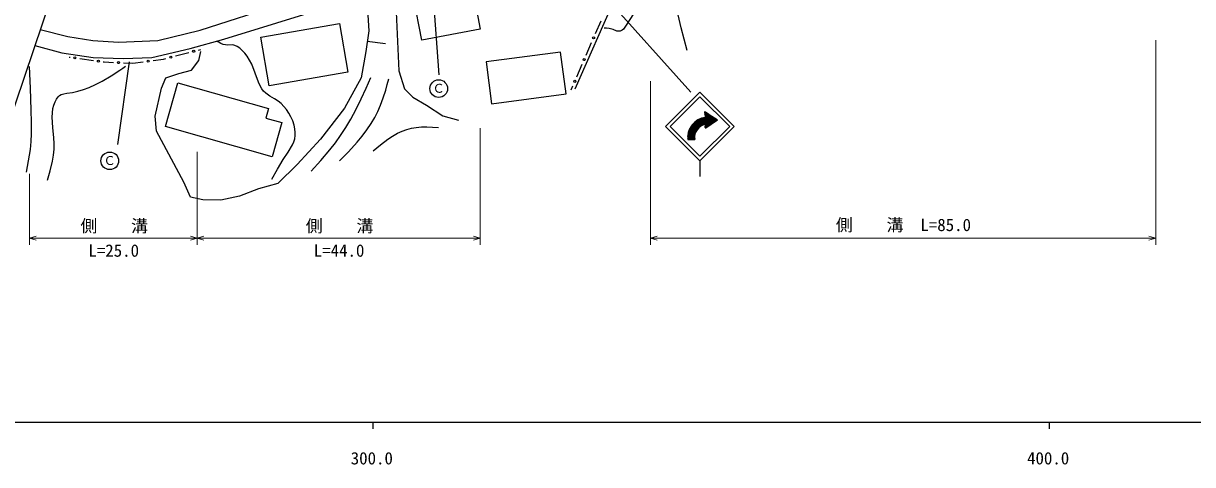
# Model space of a CAD drawing. Units: millimetres, scale not verified. Extents: x 40000 to 680000, y 20000 to 380000.
# Drawn here: x 316328 to 489206, y 198715 to 264012 of the extents above; entities that cross this region are included whole.
import ezdxf
from ezdxf.enums import TextEntityAlignment as Align

# ---------------------------------------------------------------- set-up
doc = ezdxf.new("R2010")
doc.units = ezdxf.units.MM
doc.header["$LTSCALE"] = 1000
for name, color, linetype, lineweight in [('M-BGD', 7, 'Continuous', 25), ('M-BGD-EXST', 7, 'Continuous', 25), ('M-BMK-OTRS', 5, 'Continuous', 25), ('M-STR-HTXT', 7, 'Continuous', 13), ('M-STR-STRC', 7, 'Continuous', 25), ('M-TTL-BAND', 7, 'Continuous', 25)]:
    doc.layers.add(name, color=color, linetype=linetype, lineweight=lineweight)
doc.styles.add('ＭＳ ゴシック', font='')
doc.styles.get('ＭＳ ゴシック').set_extended_font_data('MS Gothic')

msp = doc.modelspace()

# ---------------------------------------------------------------- hatches: boundary and pattern name
at = {"layer": 'M-STR-STRC'}
h = msp.add_hatch(dxfattribs=at)
h.set_pattern_fill('USER', color=256, style=0, pattern_type=2)
h.set_pattern_definition([(115.8225, (415599, 247451), (-90.0148, -43.5584), [])])
h.paths.add_polyline_path([(414583, 246846), (415600, 246846), (415599, 247451), (415829, 248113), (416418, 248756), (416813, 248966), (417179, 249070), (417122, 248612), (417230, 248547), (418943, 249760), (417157, 250903), (417052, 250834), (417179, 250089), (416438, 249903), (415673, 249458), (415228, 249016), (414819, 248348), (414639, 247802), (414578, 247403)])

# ---------------------------------------------------------------- linework, layer by layer
at = {"layer": 'M-BGD'}
for p, q in [((397903, 254308), (407387, 275823)), ((382429, 270680), (383854, 263172)), ((371270, 269208), (371854, 257003)), ((375219, 261534), (373795, 269042)), ((342460, 263003), (354724, 266938)), ((345965, 261651), (361627, 266530)), ((367258, 265221), (367380, 262908)), ((318821, 263127), (322917, 262085)), ((336230, 261495), (342460, 263003)), ((351413, 261973), (363073, 263990)), ((363073, 263990), (364316, 256807)), ((367380, 262908), (366984, 259834)), ((383854, 263172), (375219, 261534)), ((400934, 262531), (401741, 264394)), ((322917, 262085), (326589, 261495)), ((326589, 261495), (330393, 261233)), ((330393, 261233), (336230, 261495)), ((340968, 260299), (345965, 261651)), ((352656, 254790), (351413, 261973)), ((367182, 261371), (369876, 261024)), ((399543, 259319), (400350, 261182)), ((318020, 260754), (322033, 259660)), ((322033, 259660), (326654, 258946)), ((335295, 258984), (340968, 260299)), ((338827, 259191), (340793, 259696)), ((342217, 260061), (342567, 260151)), ((366984, 259834), (366254, 255938)), ((395766, 259769), (384736, 258319)), ((396581, 253572), (395766, 259769)), ((323095, 259029), (323221, 259011)), ((324676, 258805), (326686, 258521)), ((326654, 258946), (331087, 258796)), ((328142, 258315), (328268, 258297)), ((328268, 258297), (329657, 258233)), ((331087, 258796), (335295, 258984)), ((331125, 258165), (332514, 258102)), ((332514, 258102), (334055, 258317)), ((335511, 258521), (337052, 258736)), ((337052, 258736), (337403, 258826)), ((384736, 258319), (385551, 252122)), ((398152, 256108), (398959, 257971)), ((364316, 256807), (352656, 254790)), ((337340, 248739), (339181, 255219)), ((339181, 255219), (352562, 251418)), ((397318, 254183), (397568, 254759)), ((385551, 252122), (396581, 253572)), ((352562, 251418), (352160, 250002)), ((352160, 250002), (354535, 249328)), ((354535, 249328), (353097, 244264)), ((353097, 244264), (337340, 248739))]:
    msp.add_line(p, q, dxfattribs=at)
for points in [[(406440, 273461), (407277, 273169), (408126, 272808), (408297, 272665), (408417, 272487), (408498, 272230), (408522, 271938), (408379, 270753), (408183, 269625), (407978, 268673), (407720, 267760), (407505, 267158), (407226, 266561), (406200, 264866), (405077, 263132), (404849, 262982), (404577, 262880), (404330, 262848), (404087, 262876), (403510, 263107), (402917, 263276), (402559, 263307), (402196, 263314)], [(414479, 260009), (413603, 263361), (412786, 266732)], [(353073, 240981), (353879, 242436), (354748, 243878), (355456, 244931), (356111, 246013), (356309, 246464), (356451, 246940), (356520, 247396), (356529, 247873), (356474, 248407), (356357, 248949), (356152, 249567), (355889, 250170), (355589, 250726), (355235, 251255), (354852, 251720), (354425, 252144), (353978, 252505), (353478, 252829), (352790, 253233), (352158, 253673), (351849, 253974), (351584, 254317), (351321, 254789), (351104, 255304), (350619, 256665), (350087, 257981), (349778, 258590), (349415, 259170), (349075, 259608), (348685, 260010), (348329, 260320), (347928, 260589), (347616, 260731), (347290, 260813), (346579, 260809), (345888, 260867), (345499, 261034), (345115, 261267), (345063, 261301), (345002, 261340)], [(366254, 255938), (363796, 251464), (360234, 246877), (356818, 243119), (353938, 240337), (351108, 239508), (348277, 238434), (345544, 237848), (342860, 237897), (341054, 238288), (340029, 240533), (336028, 248048), (335832, 250293), (336760, 254441), (337394, 255954), (339297, 256589), (341201, 257077), (342274, 258492), (342567, 259858)], [(316780, 241970), (317108, 243663), (317376, 245360), (317493, 246511), (317550, 247665), (317550, 249414), (317491, 251177), (317361, 254408), (317249, 257643)], [(319913, 240789), (320297, 242188), (320624, 243609), (320770, 244496), (320857, 245397), (320873, 246220), (320828, 247056), (320674, 248606), (320582, 250133), (320608, 250772), (320693, 251395), (320819, 251897), (321005, 252383), (321210, 252774), (321467, 253133), (321675, 253323), (321916, 253461), (322312, 253587), (322751, 253661), (323591, 253784), (324398, 253963), (325232, 254214), (326046, 254522), (327006, 254959), (327952, 255457), (329283, 256245), (330599, 257095), (331018, 257374), (331445, 257660)], [(358887, 242157), (360292, 243705), (361657, 245298), (362469, 246335), (363239, 247418), (364016, 248620), (364741, 249854), (365535, 251337), (366274, 252844), (366999, 254422), (367708, 256019)], [(371854, 257003), (372678, 254344), (373899, 253075), (375948, 251904), (378340, 250342), (380682, 249707)], [(363065, 243683), (364381, 245025), (365659, 246415), (366415, 247323), (367133, 248279), (367731, 249172), (368284, 250105), (368738, 250986), (369141, 251899), (369547, 253003), (369899, 254139), (370135, 254977), (370361, 255820)], [(368040, 245142), (369108, 246029), (370209, 246865), (370916, 247331), (371655, 247745), (372330, 248055), (373029, 248310), (373697, 248492), (374385, 248616), (375168, 248684), (375956, 248693), (376838, 248654), (377723, 248590)]]:
    msp.add_lwpolyline(points, dxfattribs=at)
for centre in [(400642, 261857), (341505, 259879), (323949, 258908), (327414, 258418), (330391, 258199), (334783, 258419), (338115, 259009), (399251, 258645), (397860, 255433)]:
    msp.add_circle(centre, 149, dxfattribs=at)
at = {"layer": 'M-BGD-EXST'}
for p, q in [((376631, 271533), (377772, 256401)), ((330299, 246107), (332041, 258305))]:
    msp.add_line(p, q, dxfattribs=at)
for centre in [(377743, 254358), (329100, 243669)]:
    msp.add_circle(centre, 1304, dxfattribs=at)
at = {"layer": 'M-BMK-OTRS'}
msp.add_line((329513, 294834), (311000, 239934), dxfattribs=at)
at = {"layer": 'M-STR-HTXT'}
for p, q in [((483755, 231224), (483755, 261541)), ((409031, 255457), (409031, 231224)), ((383884, 231224), (383884, 248484)), ((342028, 231224), (342028, 245005)), ((317236, 241729), (317236, 231224)), ((317236, 232224), (342028, 232224)), ((342028, 232224), (383884, 232224)), ((409031, 232224), (483755, 232224))]:
    msp.add_line(p, q, dxfattribs=at)
for points in [[(318236, 231937), (317236, 232224), (318236, 232509)], [(341028, 232512), (342028, 232224), (341028, 231939)], [(343028, 231937), (342028, 232224), (343028, 232509)], [(382884, 232512), (383884, 232224), (382884, 231939)], [(410031, 231937), (409031, 232224), (410031, 232509)], [(482755, 232512), (483755, 232224), (482755, 231939)]]:
    msp.add_lwpolyline(points, dxfattribs=at)
at = {"layer": 'M-STR-STRC'}
for p, q in [((393740, 277617), (415032, 253815)), ((416353, 253840), (411262, 248749)), ((416353, 253162), (411941, 248749)), ((421444, 248749), (416353, 253840)), ((420766, 248749), (416353, 253162)), ((417052, 250834), (417179, 250089)), ((417157, 250903), (418943, 249760)), ((417122, 248612), (417179, 249070)), ((417230, 248547), (418943, 249760)), ((416353, 243658), (411262, 248749)), ((416353, 244337), (411941, 248749)), ((416353, 243658), (421444, 248749)), ((416353, 244337), (420766, 248749)), ((414583, 246846), (415600, 246846)), ((416353, 243658), (416353, 241340))]:
    msp.add_line(p, q, dxfattribs=at)
for centre, radius, start, end in [((417120, 250845), 69, 57.38077, 189.69095), ((417524, 247153), 2957, 96.70319, 185.95551), ((417524, 247153), 1948, 100.20398, 189.06003), ((417190, 248603), 69, 172.87497, 305.31122)]:
    msp.add_arc(centre, radius, start, end, dxfattribs=at)
at = {"layer": 'M-TTL-BAND'}
for p, q in [((40000, 205000), (579000, 205000)), ((368000, 205000), (368000, 204000)), ((468000, 205000), (468000, 204000))]:
    msp.add_line(p, q, dxfattribs=at)

# ---------------------------------------------------------------- texts
at = {"layer": 'M-BGD-EXST', "style": 'ＭＳ ゴシック'}
for p in [(376816, 253347), (328173, 242658)]:
    msp.add_text('Ｃ', height=1320, dxfattribs=at).set_placement(p, align=Align.BOTTOM_LEFT)
at = {"layer": 'M-STR-HTXT', "style": 'ＭＳ ゴシック'}
for s, p in [('側\u3000\u3000溝', (324757, 232574)), ('側\u3000\u3000溝', (358081, 232574)), ('側\u3000\u3000溝\u3000L=85.0', (436456, 232724)), ('L=25.0', (325944, 228930)), ('L=44.0', (359268, 228930))]:
    msp.add_text(s, height=1833, dxfattribs=at).set_placement(p, align=Align.BOTTOM_LEFT)
at = {"layer": 'M-TTL-BAND', "style": 'ＭＳ ゴシック'}
for s, p in [('300.0', (367844, 198195)), ('400.0', (467844, 198195))]:
    msp.add_text(s, height=1833, dxfattribs=at).set_placement(p, align=Align.BOTTOM_CENTER)

doc.saveas('drawing.dxf')
